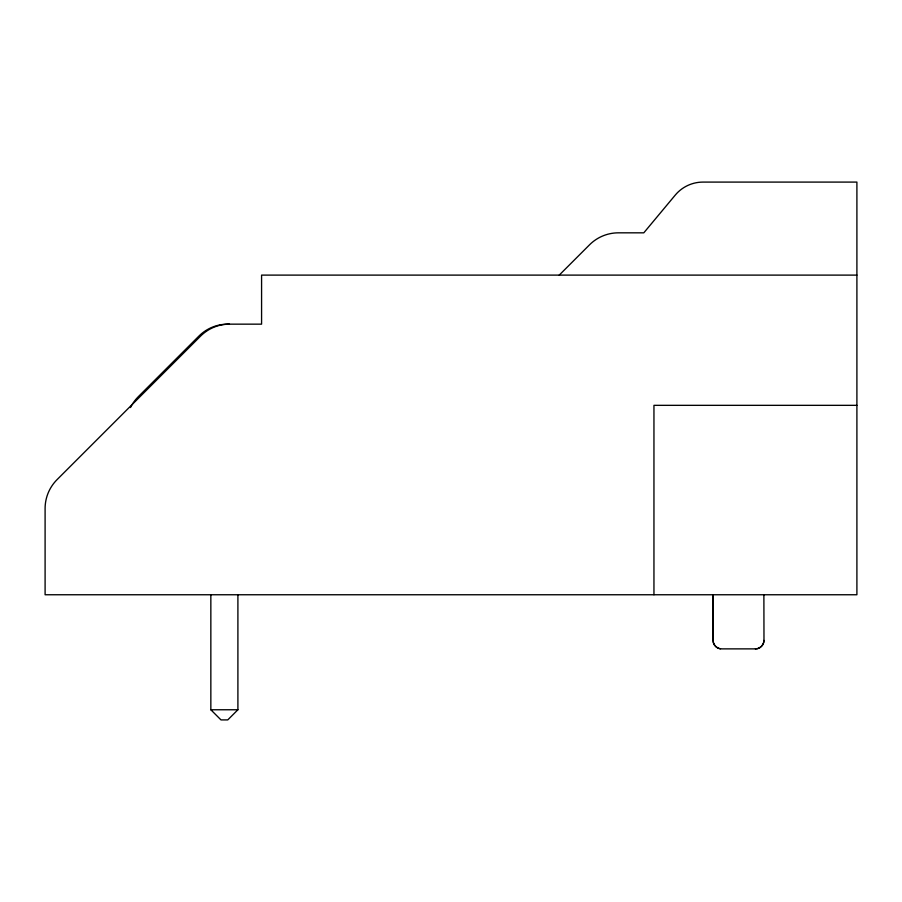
<?xml version="1.0" encoding="UTF-8"?>
<svg xmlns="http://www.w3.org/2000/svg" width="902" height="902" viewBox="0 0 902 902"><rect width="100%" height="100%" fill="white"/><g stroke="black" fill="none" stroke-linecap="round" stroke-linejoin="round"><path stroke-width="1.35" d="M763.881 640.42C763.96 644.919 760.048 649.012 755.493 648.876L721.532 648.876C717 648.978 712.941 644.953 713.042 640.42L713.042 594.756M559.24 275.11L589.558 244.792A40.827 40.827 0 0 1 618.434 232.829L643.803 232.829L675.26 195.08A36.114 36.114 0 0 1 702.996 182.091L856.9 182.091L856.9 594.756L45.1 594.756L45.1 508.502A40.827 40.827 0 0 1 57.063 479.627L200.571 336.119A40.827 40.827 0 0 1 229.446 324.156M237.902 594.756L237.902 709.761L227.755 719.909L220.99 719.909L210.843 709.761L210.843 594.756M755.425 648.876C759.924 648.933 764.073 644.953 763.983 640.42L763.881 594.756M856.9 275.11L261.58 275.11L261.58 324.156L227.755 324.156A40.827 40.827 0 0 0 198.88 336.119L138.243 396.756A40.827 40.827 0 0 0 130.486 407.569M856.9 405.336L653.95 405.336L653.95 594.756M210.843 709.761L237.902 709.761M720.495 648.809C716.402 648.335 713.076 644.535 713.144 640.42L713.144 594.756"/></g></svg>
